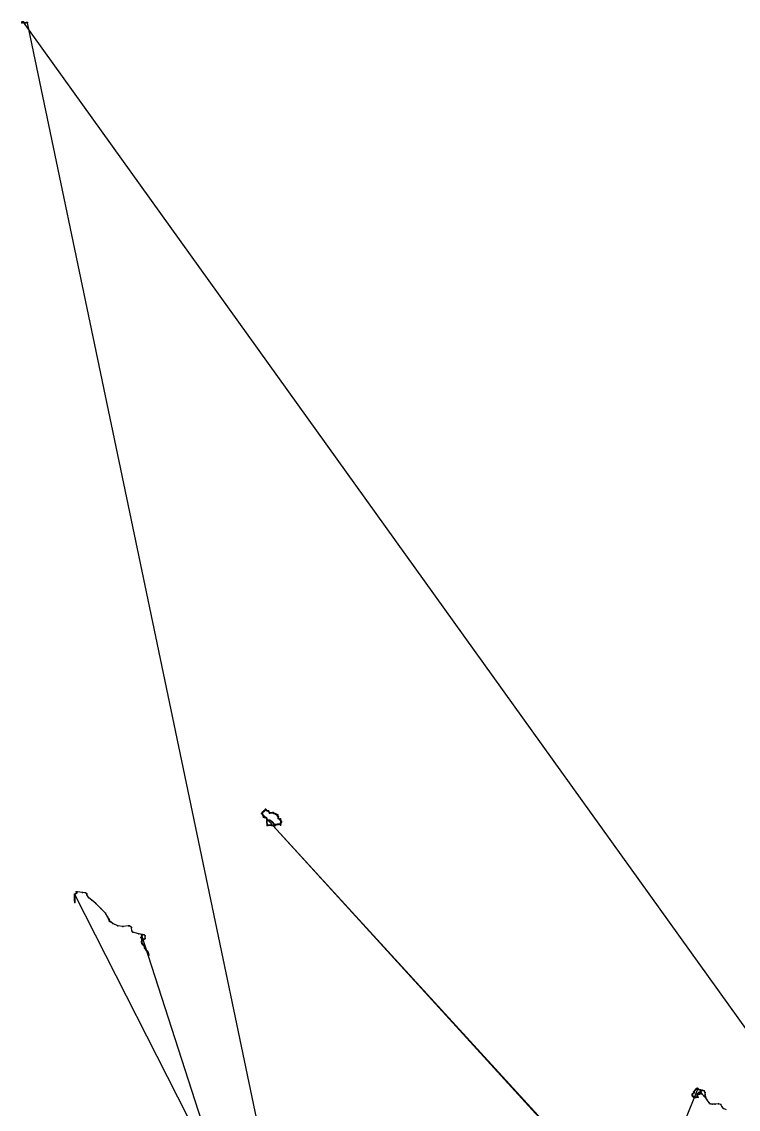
# Model space of a CAD drawing. Header units: metres. Extents: x 534009 to 558760, y 1823984 to 1869097.
# Drawn here: x 534009 to 548888, y 1846535 to 1869097 of the extents above; entities that cross this region are included whole.
import ezdxf

# ---------------------------------------------------------------- set-up
doc = ezdxf.new("R2010")
doc.units = ezdxf.units.M
doc.header["$MEASUREMENT"] = 0
doc.layers.add('Unknown_Line_Type', color=7, linetype='Continuous')
doc.layers.add('Unknown_Point_Feature', color=7, linetype='Continuous')

msp = doc.modelspace()

# ---------------------------------------------------------------- linework, layer by layer
at = {"layer": 'Unknown_Line_Type', "color": 4}
for points in [[(558443, 1835129, 299), (534042, 1869090, 423), (534045, 1869093, 416), (534019, 1869092, 380), (534020, 1869096, 379), (534015, 1869079, 370), (534015, 1869073, 368), (534012, 1869076, 366), (534009, 1869073, 367), (534009, 1869075, 365), (534010, 1869082, 367), (534013, 1869085, 368), (534015, 1869087, 366), (534019, 1869089, 365), (534024, 1869097, 367), (534026, 1869096, 368), (534027, 1869091, 367), (534029, 1869087, 367), (534026, 1869090, 364), (534034, 1869086, 364), (534045, 1869084, 363), (534064, 1869076, 348), (534077, 1869075, 344), (534078, 1869075, 344), (534085, 1869076, 344), (534088, 1869076, 344), (534097, 1869076, 344), (534108, 1869078, 343), (534116, 1869080, 340), (534123, 1869079, 337), (534127, 1869083, 337), (534129, 1869083, 338), (534128, 1869081, 339), (534124, 1869075, 339), (534123, 1869076, 341), (534123, 1869075, 344), (534123, 1869074, 345), (534121, 1869072, 343), (534121, 1869074, 342), (540851, 1836930, 271)], [(551358, 1839129, 400), (539008, 1852656, 605), (539017, 1852643, 599), (539018, 1852638, 595), (539019, 1852632, 592), (539021, 1852625, 592), (539023, 1852614, 593), (539033, 1852596, 594), (539032, 1852597, 593), (539040, 1852594, 592), (539049, 1852591, 592), (539056, 1852590, 592), (539058, 1852589, 593), (539073, 1852585, 594), (539075, 1852586, 593), (539088, 1852580, 594), (539086, 1852581, 594), (539096, 1852568, 591), (539101, 1852553, 585), (539105, 1852535, 580), (539107, 1852534, 575), (539113, 1852527, 573), (539118, 1852527, 575), (539113, 1852531, 579), (539110, 1852532, 582), (539114, 1852531, 582), (539117, 1852532, 584), (539129, 1852530, 584), (539135, 1852531, 583), (539145, 1852532, 584), (539164, 1852526, 582), (539166, 1852525, 582), (539176, 1852519, 581), (539194, 1852511, 579), (539197, 1852508, 576), (539204, 1852500, 575), (539210, 1852495, 572), (539215, 1852489, 571), (539229, 1852475, 569), (539233, 1852470, 567), (539238, 1852464, 565), (539252, 1852450, 566), (539253, 1852448, 564), (539254, 1852444, 561), (539256, 1852441, 559), (539256, 1852437, 559), (539262, 1852436, 560), (539266, 1852429, 563), (539271, 1852420, 563), (539270, 1852420, 563), (539270, 1852420, 560), (539272, 1852420, 560), (539276, 1852421, 560), (539274, 1852423, 561), (539273, 1852424, 562), (539275, 1852422, 562), (539279, 1852421, 562), (539276, 1852423, 563), (539275, 1852423, 562), (539268, 1852427, 562), (539264, 1852439, 563), (539265, 1852444, 563), (539265, 1852444, 563), (539271, 1852445, 563), (539282, 1852444, 562), (539285, 1852445, 562), (539291, 1852444, 559), (539301, 1852440, 555), (539309, 1852441, 552), (539314, 1852443, 552), (539319, 1852446, 550), (539321, 1852446, 548), (539324, 1852448, 548), (539327, 1852447, 547), (539330, 1852446, 547), (539332, 1852445, 544), (539334, 1852446, 544), (539341, 1852452, 540), (539347, 1852449, 538), (539352, 1852447, 538), (539358, 1852447, 539), (539363, 1852449, 540), (539370, 1852449, 540), (539370, 1852449, 540), (539371, 1852447, 539), (539372, 1852445, 539), (539381, 1852436, 536), (539380, 1852431, 533), (539381, 1852434, 533), (539384, 1852438, 533), (539385, 1852439, 533), (539387, 1852447, 534), (539389, 1852450, 534), (539389, 1852456, 534), (539389, 1852456, 534), (539389, 1852456, 536), (539389, 1852457, 538), (539388, 1852465, 538), (539389, 1852467, 537), (539390, 1852470, 537), (539390, 1852471, 537), (539385, 1852479, 538), (539385, 1852480, 539), (539387, 1852486, 541), (539390, 1852492, 541), (539391, 1852492, 541), (539397, 1852492, 541), (539400, 1852493, 542), (539401, 1852494, 541), (539402, 1852495, 542), (539401, 1852502, 541), (539405, 1852501, 543), (539405, 1852501, 543), (539405, 1852503, 543), (539403, 1852502, 541), (539399, 1852503, 541), (539392, 1852508, 541), (539391, 1852513, 540), (539392, 1852519, 539), (539388, 1852525, 537), (539386, 1852526, 537), (539379, 1852530, 536), (539377, 1852533, 536), (539377, 1852541, 534), (539378, 1852549, 533), (539378, 1852551, 532), (539382, 1852559, 533), (539380, 1852558, 533), (539381, 1852555, 535), (539381, 1852550, 535), (539375, 1852549, 536), (539371, 1852552, 535), (539367, 1852553, 535), (539364, 1852556, 536), (539358, 1852561, 537), (539354, 1852563, 537), (539345, 1852562, 538), (539340, 1852568, 539), (539336, 1852570, 539), (539332, 1852575, 539), (539333, 1852588, 538), (539334, 1852596, 538), (539337, 1852603, 537), (539338, 1852604, 537), (539334, 1852610, 538), (539329, 1852612, 539), (539324, 1852613, 539), (539320, 1852618, 540), (539320, 1852625, 540), (539324, 1852632, 539), (539328, 1852638, 539), (539327, 1852642, 538), (539326, 1852638, 539), (539324, 1852635, 542), (539325, 1852636, 543), (539326, 1852638, 543), (539326, 1852641, 542), (539324, 1852643, 541), (539316, 1852641, 541), (539316, 1852641, 539), (539310, 1852644, 538), (539302, 1852646, 538), (539297, 1852650, 538), (539298, 1852653, 538), (539296, 1852657, 538), (539295, 1852659, 538), (539292, 1852659, 540), (539287, 1852657, 541), (539281, 1852658, 540), (539277, 1852662, 541), (539272, 1852666, 539), (539263, 1852668, 540), (539253, 1852671, 538), (539244, 1852674, 540), (539234, 1852684, 544), (539233, 1852690, 545), (539226, 1852689, 544), (539214, 1852685, 547), (539209, 1852682, 543), (539189, 1852682, 542), (539172, 1852683, 542), (539162, 1852680, 542), (539155, 1852679, 542), (539151, 1852691, 544), (539150, 1852701, 542), (539140, 1852708, 539), (539134, 1852719, 539), (539130, 1852724, 542), (539128, 1852722, 542), (539128, 1852722, 544), (539120, 1852726, 544), (539108, 1852729, 542), (539094, 1852736, 540), (539089, 1852738, 544), (539082, 1852739, 542), (539076, 1852748, 544), (539072, 1852752, 547), (539067, 1852750, 548), (539079, 1852755, 552), (539075, 1852753, 552), (539073, 1852756, 554), (539076, 1852756, 552), (539076, 1852757, 562), (539071, 1852756, 562), (539068, 1852761, 558), (539077, 1852753, 552), (539071, 1852752, 550), (539083, 1852750, 556), (539080, 1852752, 559), (539078, 1852750, 564), (539068, 1852749, 564), (539068, 1852742, 570), (539056, 1852737, 569), (539056, 1852735, 569), (539048, 1852729, 570), (539044, 1852723, 573), (539035, 1852723, 574), (539033, 1852718, 570), (539031, 1852713, 568), (539030, 1852714, 571), (539032, 1852709, 578), (539030, 1852709, 578), (539034, 1852712, 579), (539030, 1852711, 581), (539028, 1852709, 579), (539022, 1852707, 579), (539021, 1852704, 581), (539013, 1852703, 581), (539011, 1852700, 585), (539012, 1852699, 591), (539013, 1852692, 591), (539011, 1852687, 593), (539008, 1852684, 598), (539007, 1852684, 597), (539009, 1852686, 599), (539004, 1852682, 600), (538998, 1852675, 601), (538992, 1852670, 603), (538992, 1852670, 603), (538990, 1852671, 602), (538990, 1852671, 605), (538991, 1852671, 608), (538991, 1852671, 609), (538991, 1852671, 608), (538991, 1852673, 606), (538990, 1852672, 605), (538990, 1852672, 604), (538989, 1852670, 602), (538989, 1852669, 603), (538995, 1852665, 603), (538998, 1852664, 603), (539008, 1852655, 605), (539016, 1852640, 605), (539021, 1852626, 605), (539029, 1852609, 607), (539045, 1852598, 602), (539069, 1852593, 597), (539092, 1852579, 594), (539100, 1852553, 590), (539106, 1852534, 589), (539100, 1852518, 583), (539099, 1852501, 575), (539100, 1852477, 568), (539102, 1852453, 565), (539103, 1852442, 563), (539105, 1852439, 563), (539105, 1852431, 562), (539107, 1852423, 561), (539109, 1852421, 559), (539118, 1852425, 560), (539119, 1852425, 560), (539123, 1852426, 559), (539136, 1852427, 559), (539145, 1852428, 557), (539162, 1852430, 556), (539177, 1852432, 561), (539185, 1852432, 562), (539195, 1852431, 563), (539205, 1852425, 561), (539212, 1852422, 558), (539218, 1852422, 556), (539224, 1852424, 554), (539230, 1852423, 552), (539234, 1852423, 553), (539242, 1852424, 553), (539253, 1852425, 554), (539268, 1852424, 556), (539268, 1852425, 556), (539261, 1852439, 558), (539245, 1852454, 562), (539241, 1852457, 563), (539233, 1852469, 564), (539227, 1852477, 566), (539220, 1852487, 572), (539212, 1852494, 577), (539202, 1852505, 581), (539193, 1852512, 583), (539190, 1852514, 584), (539176, 1852521, 588), (539158, 1852530, 591), (539136, 1852533, 592), (539114, 1852535, 594), (539103, 1852543, 598), (539098, 1852557, 601), (539093, 1852570, 603), (539091, 1852580, 604), (539073, 1852590, 605), (539050, 1852594, 607), (539040, 1852597, 609), (539030, 1852602, 610), (539023, 1852613, 611), (539019, 1852628, 612), (539015, 1852645, 612), (539006, 1852659, 613), (539006, 1852659, 613), (551572, 1838939, 401)], [(540728, 1837063, 280), (536500, 1850142, 696), (536498, 1850151, 692), (536507, 1850152, 690), (536516, 1850156, 688), (536513, 1850158, 686), (536494, 1850115, 640), (536481, 1850100, 637), (536486, 1850089, 625), (536511, 1850081, 607), (536513, 1850072, 604), (536513, 1850070, 602), (536513, 1850070, 600), (536514, 1850070, 599), (536513, 1850070, 598), (536513, 1850070, 599), (536512, 1850069, 600), (536512, 1850071, 599), (536514, 1850070, 598), (536511, 1850071, 600), (536511, 1850070, 600), (536510, 1850070, 598), (536503, 1850061, 598), (536502, 1850045, 601), (536503, 1850029, 602), (536502, 1850013, 605), (536503, 1850005, 600), (536502, 1849991, 597), (536504, 1849986, 595), (536508, 1849973, 593), (536525, 1849952, 593), (536527, 1849950, 592), (536525, 1849949, 593), (536537, 1849942, 595), (536565, 1849920, 604), (536562, 1849912, 607), (536561, 1849898, 600), (536566, 1849880, 597), (536567, 1849874, 595), (536569, 1849868, 594), (536577, 1849854, 593), (536584, 1849842, 592), (536584, 1849842, 590), (536583, 1849843, 590), (536587, 1849839, 588), (536607, 1849823, 588), (536613, 1849815, 589), (536616, 1849813, 588), (536617, 1849813, 587), (536626, 1849798, 588), (536627, 1849795, 587), (536626, 1849795, 586), (536628, 1849793, 586), (536634, 1849785, 587), (536637, 1849773, 586), (536642, 1849757, 585), (536642, 1849750, 585), (536647, 1849737, 585), (536648, 1849734, 585), (536647, 1849733, 585), (536647, 1849733, 584), (536649, 1849735, 585), (536646, 1849733, 587), (536646, 1849734, 587), (536642, 1849749, 588), (536638, 1849765, 588), (536637, 1849772, 588), (536634, 1849783, 588), (536628, 1849793, 587), (536624, 1849801, 586), (536623, 1849803, 587), (536620, 1849809, 588), (536615, 1849813, 589), (536607, 1849818, 591), (536601, 1849823, 592), (536590, 1849836, 589), (536584, 1849844, 589), (536573, 1849867, 591), (536562, 1849872, 594), (536562, 1849884, 591), (536561, 1849885, 590), (536559, 1849888, 591), (536557, 1849903, 591), (536554, 1849919, 588), (536542, 1849936, 588), (536530, 1849946, 591), (536522, 1849953, 591), (536520, 1849955, 591), (536511, 1849967, 590), (536506, 1849977, 593), (536499, 1850002, 596), (536499, 1850004, 596), (536500, 1850011, 594), (536499, 1850016, 592), (536503, 1850044, 596), (536503, 1850052, 594), (536502, 1850058, 593), (536505, 1850065, 592), (536505, 1850068, 593), (536505, 1850069, 596), (536507, 1850069, 596), (536508, 1850070, 596), (536513, 1850071, 597), (536514, 1850070, 596), (536514, 1850072, 598), (536516, 1850071, 600), (536543, 1850061, 600), (536546, 1850056, 602), (536569, 1850076, 600), (536570, 1850081, 600), (536575, 1850130, 602), (536550, 1850155, 606), (536440, 1850176, 609), (536316, 1850206, 611), (536295, 1850237, 612), (536288, 1850304, 612), (536250, 1850342, 611), (536229, 1850341, 611), (536105, 1850323, 612), (536007, 1850340, 618), (535898, 1850389, 625), (535841, 1850434, 631), (535827, 1850452, 632), (535813, 1850486, 637), (535816, 1850479, 637), (535814, 1850477, 637), (535816, 1850477, 634), (535820, 1850473, 633), (535824, 1850458, 635), (535825, 1850456, 635), (535823, 1850456, 634), (535824, 1850454, 636), (535827, 1850449, 636), (535827, 1850449, 635), (535837, 1850438, 635), (535847, 1850429, 635), (535855, 1850421, 634), (535855, 1850420, 633), (535845, 1850428, 634), (535839, 1850432, 633), (535834, 1850439, 633), (535832, 1850444, 633), (535829, 1850445, 634), (535827, 1850444, 634), (535828, 1850447, 634), (535829, 1850447, 634), (535827, 1850457, 632), (535822, 1850473, 633), (535819, 1850481, 632), (535819, 1850482, 632), (535800, 1850522, 633), (535746, 1850601, 634), (535652, 1850701, 638), (535549, 1850806, 646), (535466, 1850871, 648), (535404, 1850922, 647), (535364, 1850982, 644), (535358, 1851002, 644), (535333, 1851027, 644), (535271, 1851031, 646), (535158, 1851045, 646), (535150, 1851046, 647), (535137, 1851044, 649), (535141, 1851042, 644), (535137, 1851041, 643), (535145, 1851037, 639), (535150, 1851025, 640), (535146, 1851020, 641), (535140, 1851014, 642), (535123, 1851001, 640), (535116, 1850995, 639), (535107, 1850990, 638), (535106, 1850990, 638), (535108, 1850986, 638), (535106, 1850972, 637), (535107, 1850970, 636), (535105, 1850960, 637), (535104, 1850958, 638), (535104, 1850955, 637), (535101, 1850949, 639), (535101, 1850948, 638), (535104, 1850940, 637), (535111, 1850907, 642), (535111, 1850893, 647), (535111, 1850892, 643), (535110, 1850890, 640), (535108, 1850876, 637), (535109, 1850871, 636), (535109, 1850862, 635), (535107, 1850857, 633), (535111, 1850845, 632), (535114, 1850836, 631), (535114, 1850828, 631), (535114, 1850823, 631), (535111, 1850821, 630), (535112, 1850826, 632), (535111, 1850832, 634), (535110, 1850839, 631), (535108, 1850848, 631), (535106, 1850857, 632), (535106, 1850860, 632), (535105, 1850866, 633), (535104, 1850870, 633), (535105, 1850882, 635), (535106, 1850900, 638), (535104, 1850924, 641), (535101, 1850936, 645), (535102, 1850960, 646), (535102, 1850968, 647), (535101, 1850980, 649), (535104, 1850994, 650), (535104, 1850997, 650), (542807, 1835852, 242)], [(548644, 1846523, 525), (548584, 1846547, 523), (548550, 1846595, 522), (548523, 1846633, 523), (548481, 1846649, 525), (548406, 1846640, 527), (548343, 1846638, 527), (548303, 1846644, 527), (548281, 1846666, 525), (548236, 1846737, 512), (548199, 1846789, 501), (548172, 1846816, 496), (548138, 1846847, 493), (548101, 1846887, 491), (548102, 1846886, 493), (548100, 1846887, 497), (548100, 1846888, 497), (548097, 1846891, 500), (548101, 1846895, 501), (548102, 1846896, 501), (548112, 1846903, 501), (548117, 1846907, 500), (548117, 1846909, 499), (548116, 1846909, 496), (548113, 1846912, 495), (548115, 1846909, 495), (548113, 1846906, 497), (548110, 1846904, 499), (548107, 1846900, 500), (548106, 1846898, 500), (548098, 1846896, 501), (548098, 1846896, 501), (548091, 1846888, 502), (548089, 1846885, 503), (548088, 1846883, 503), (548088, 1846882, 503), (548085, 1846881, 502), (548084, 1846873, 502), (548083, 1846872, 502), (548079, 1846870, 503), (548079, 1846871, 501), (548079, 1846870, 498), (548084, 1846856, 498), (548085, 1846854, 498), (548086, 1846850, 500), (548085, 1846851, 497), (548087, 1846849, 496), (548088, 1846852, 498), (548085, 1846857, 500), (548085, 1846857, 502), (548084, 1846859, 502), (548087, 1846865, 505), (548099, 1846874, 507), (548100, 1846875, 508), (548102, 1846875, 509), (548105, 1846887, 510), (548106, 1846885, 509), (548106, 1846886, 507), (548106, 1846885, 506), (548094, 1846878, 505), (548091, 1846869, 504), (548086, 1846868, 507), (548084, 1846870, 507), (548082, 1846866, 507), (548086, 1846853, 505), (548086, 1846854, 504), (548086, 1846855, 503), (548085, 1846854, 500), (548086, 1846858, 501), (548086, 1846857, 503), (548086, 1846853, 503), (548088, 1846855, 503), (548087, 1846858, 503), (548087, 1846859, 502), (548084, 1846868, 501), (548081, 1846870, 502), (548078, 1846866, 501), (548078, 1846863, 501), (548073, 1846861, 500), (548073, 1846855, 499), (548072, 1846850, 497), (548069, 1846849, 497), (548065, 1846846, 496), (548063, 1846846, 497), (548059, 1846844, 498), (548056, 1846841, 497), (548056, 1846841, 497), (548057, 1846840, 494), (548047, 1846834, 493), (548042, 1846833, 494), (548041, 1846831, 494), (548035, 1846827, 492), (548033, 1846815, 488), (548036, 1846806, 485), (548037, 1846799, 483), (548036, 1846796, 482), (548037, 1846787, 481), (548041, 1846786, 480), (548054, 1846787, 480), (548053, 1846788, 482), (548047, 1846785, 482), (548042, 1846786, 484), (548029, 1846785, 486), (548019, 1846786, 489), (548011, 1846784, 489), (548002, 1846784, 487), (547991, 1846787, 483), (547978, 1846790, 486), (547971, 1846792, 488), (547966, 1846795, 488), (547954, 1846795, 489), (547953, 1846796, 489), (547944, 1846804, 490), (547943, 1846807, 491), (547943, 1846810, 491), (547941, 1846811, 491), (547937, 1846819, 492), (547933, 1846826, 491), (547932, 1846834, 491), (547932, 1846841, 490), (547934, 1846846, 488), (547937, 1846848, 486), (547938, 1846851, 486), (547939, 1846852, 484), (547938, 1846856, 482), (547936, 1846856, 482), (547936, 1846856, 481), (547936, 1846856, 482), (547940, 1846855, 483), (547941, 1846855, 485), (547943, 1846855, 487), (547947, 1846854, 487), (547941, 1846856, 489), (547941, 1846857, 491), (547940, 1846856, 489), (547937, 1846855, 488), (547936, 1846854, 488), (547936, 1846854, 488), (547935, 1846850, 488), (547935, 1846850, 484), (547933, 1846846, 482), (547932, 1846845, 482), (547933, 1846837, 482), (547934, 1846827, 480), (547934, 1846823, 480), (547937, 1846810, 482), (547940, 1846806, 482), (547946, 1846797, 481), (547951, 1846791, 481), (547959, 1846787, 480), (547968, 1846784, 478), (547978, 1846780, 478), (547991, 1846780, 480), (547991, 1846781, 480), (547995, 1846784, 480), (548005, 1846780, 481), (548011, 1846783, 482), (548018, 1846784, 483), (548024, 1846783, 482), (548029, 1846785, 482), (548035, 1846789, 482), (548037, 1846798, 485), (548037, 1846806, 487), (548035, 1846814, 489), (548037, 1846824, 491), (548036, 1846823, 491), (548036, 1846824, 492), (548037, 1846828, 494), (548036, 1846831, 495), (548035, 1846832, 496), (548035, 1846837, 497), (548035, 1846846, 498), (548045, 1846856, 498), (548053, 1846863, 497), (548056, 1846867, 498), (548065, 1846873, 498), (548066, 1846876, 499), (548072, 1846881, 500), (548076, 1846882, 500), (548083, 1846879, 500), (548087, 1846880, 501), (548091, 1846885, 502), (548101, 1846883, 501), (548104, 1846880, 503), (548103, 1846881, 504), (548107, 1846885, 505), (548109, 1846886, 509), (548103, 1846885, 507), (548103, 1846883, 505), (548103, 1846887, 507), (548106, 1846883, 509), (548112, 1846883, 507), (548123, 1846862, 505), (548186, 1846802, 503), (548208, 1846777, 503), (548214, 1846788, 503), (548201, 1846838, 498), (548199, 1846880, 495), (548178, 1846914, 491), (548136, 1846930, 488), (548137, 1846926, 485), (548128, 1846922, 488), (548128, 1846923, 489), (548111, 1846932, 489), (548102, 1846935, 488), (548082, 1846935, 489), (548063, 1846943, 489), (548063, 1846945, 488), (548062, 1846950, 487), (548048, 1846961, 488), (548041, 1846961, 485), (548035, 1846962, 484), (548035, 1846963, 482), (548016, 1846959, 482), (548012, 1846953, 480), (548001, 1846947, 482), (547998, 1846943, 483), (547992, 1846932, 484), (547987, 1846925, 482), (547987, 1846921, 480), (547976, 1846913, 479), (547972, 1846905, 480), (547966, 1846896, 481), (547966, 1846897, 481), (547962, 1846892, 476), (547961, 1846888, 475), (547961, 1846889, 475), (547963, 1846894, 474), (547970, 1846889, 474), (547971, 1846878, 473), (547969, 1846879, 474), (547966, 1846888, 476), (547982, 1846917, 473), (547991, 1846934, 474), (548036, 1846970, 476), (548033, 1846964, 477), (548030, 1846966, 477), (548031, 1846965, 480), (548033, 1846966, 482), (548033, 1846966, 487), (548034, 1846966, 491), (548033, 1846967, 493), (548033, 1846966, 495), (548032, 1846969, 484), (548034, 1846969, 483), (548036, 1846967, 479), (548037, 1846967, 481), (548046, 1846963, 480), (543126, 1834730, 210)]]:
    msp.add_polyline3d(points, dxfattribs=at)
at = {"layer": 'Unknown_Point_Feature'}
for p in [(534009, 1869075, 365), (534009, 1869073, 367), (534010, 1869082, 367), (534012, 1869076, 366), (534013, 1869085, 368), (534015, 1869087, 366), (534015, 1869079, 370), (534015, 1869073, 368), (534019, 1869092, 380), (534019, 1869089, 365), (534020, 1869096, 379), (534024, 1869097, 367), (534026, 1869096, 368), (534026, 1869090, 364), (534027, 1869091, 367), (534029, 1869087, 367), (534034, 1869086, 364), (534042, 1869090, 423), (534045, 1869093, 416), (534045, 1869084, 363), (534064, 1869076, 348), (534077, 1869075, 344), (534078, 1869075, 344), (534085, 1869076, 344), (534088, 1869076, 344), (534097, 1869076, 344), (534108, 1869078, 343), (534116, 1869080, 340), (534121, 1869074, 342), (534121, 1869072, 343), (534123, 1869079, 337), (534123, 1869076, 341), (534123, 1869075, 344), (534123, 1869074, 345), (534124, 1869075, 339), (534127, 1869083, 337), (534128, 1869081, 339), (534129, 1869083, 338), (538989, 1852670, 602), (538989, 1852669, 603), (538990, 1852672, 605), (538990, 1852672, 604), (538990, 1852671, 602), (538990, 1852671, 605), (538991, 1852673, 606), (538991, 1852671, 608), (538991, 1852671, 609), (538991, 1852671, 608), (538992, 1852670, 603), (538992, 1852670, 603), (538995, 1852665, 603), (538998, 1852675, 601), (538998, 1852664, 603), (539004, 1852682, 600), (539006, 1852659, 613), (539006, 1852659, 613), (539007, 1852684, 597), (539008, 1852684, 598), (539008, 1852656, 605), (539008, 1852655, 605), (539009, 1852686, 599), (539011, 1852700, 585), (539011, 1852687, 593), (539012, 1852699, 591), (539013, 1852703, 581), (539013, 1852692, 591), (539015, 1852645, 612), (539016, 1852640, 605), (539017, 1852643, 599), (539018, 1852638, 595), (539019, 1852632, 592), (539019, 1852628, 612), (539021, 1852704, 581), (539021, 1852626, 605), (539021, 1852625, 592), (539022, 1852707, 579), (539023, 1852614, 593), (539023, 1852613, 611), (539028, 1852709, 579), (539029, 1852609, 607), (539030, 1852714, 571), (539030, 1852711, 581), (539030, 1852709, 578), (539030, 1852602, 610), (539031, 1852713, 568), (539032, 1852709, 578), (539032, 1852597, 593), (539033, 1852718, 570), (539033, 1852596, 594), (539034, 1852712, 579), (539035, 1852723, 574), (539040, 1852597, 609), (539040, 1852594, 592), (539044, 1852723, 573), (539045, 1852598, 602), (539048, 1852729, 570), (539049, 1852591, 592), (539050, 1852594, 607), (539056, 1852737, 569), (539056, 1852735, 569), (539056, 1852590, 592), (539058, 1852589, 593), (539067, 1852750, 548), (539068, 1852761, 558), (539068, 1852749, 564), (539068, 1852742, 570), (539069, 1852593, 597), (539071, 1852756, 562), (539071, 1852752, 550), (539072, 1852752, 547), (539073, 1852756, 554), (539073, 1852590, 605), (539073, 1852585, 594), (539075, 1852753, 552), (539075, 1852586, 593), (539076, 1852757, 562), (539076, 1852756, 552), (539076, 1852748, 544), (539077, 1852753, 552), (539078, 1852750, 564), (539079, 1852755, 552), (539080, 1852752, 559), (539082, 1852739, 542), (539083, 1852750, 556), (539086, 1852581, 594), (539088, 1852580, 594), (539089, 1852738, 544), (539091, 1852580, 604), (539092, 1852579, 594), (539093, 1852570, 603), (539094, 1852736, 540), (539096, 1852568, 591), (539108, 1852729, 542), (539120, 1852726, 544), (539128, 1852722, 542), (539128, 1852722, 544), (539130, 1852724, 542), (539134, 1852719, 539), (539140, 1852708, 539), (539150, 1852701, 542), (539151, 1852691, 544), (539155, 1852679, 542), (539162, 1852680, 542), (539172, 1852683, 542), (539189, 1852682, 542), (539209, 1852682, 543), (539214, 1852685, 547), (539226, 1852689, 544), (539233, 1852690, 545), (539234, 1852684, 544), (539244, 1852674, 540), (539253, 1852671, 538), (539263, 1852668, 540), (539272, 1852666, 539), (539277, 1852662, 541), (539281, 1852658, 540), (539287, 1852657, 541), (539292, 1852659, 540), (539295, 1852659, 538), (539296, 1852657, 538), (539297, 1852650, 538), (539298, 1852653, 538), (539302, 1852646, 538), (539310, 1852644, 538), (539316, 1852641, 541), (539316, 1852641, 539), (539320, 1852625, 540), (539320, 1852618, 540), (539324, 1852643, 541), (539324, 1852635, 542), (539324, 1852632, 539), (539324, 1852613, 539), (539325, 1852636, 543), (539326, 1852641, 542), (539326, 1852638, 539), (539326, 1852638, 543), (539327, 1852642, 538), (539328, 1852638, 539), (539329, 1852612, 539), (539332, 1852575, 539), (539333, 1852588, 538), (539334, 1852610, 538), (539334, 1852596, 538), (539336, 1852570, 539), (539337, 1852603, 537), (539338, 1852604, 537), (539340, 1852568, 539), (539345, 1852562, 538), (539354, 1852563, 537), (539358, 1852561, 537), (539098, 1852557, 601), (539099, 1852501, 575), (539100, 1852553, 590), (539100, 1852518, 583), (539100, 1852477, 568), (539101, 1852553, 585), (539102, 1852453, 565), (539103, 1852543, 598), (539103, 1852442, 563), (539105, 1852535, 580), (539105, 1852439, 563), (539105, 1852431, 562), (539106, 1852534, 589), (539107, 1852534, 575), (539107, 1852423, 561), (539109, 1852421, 559), (539110, 1852532, 582), (539113, 1852531, 579), (539113, 1852527, 573), (539114, 1852535, 594), (539114, 1852531, 582), (539117, 1852532, 584), (539118, 1852527, 575), (539118, 1852425, 560), (539119, 1852425, 560), (539123, 1852426, 559), (539129, 1852530, 584), (539135, 1852531, 583), (539136, 1852533, 592), (539136, 1852427, 559), (539145, 1852532, 584), (539145, 1852428, 557), (539158, 1852530, 591), (539162, 1852430, 556), (539164, 1852526, 582), (539166, 1852525, 582), (539176, 1852521, 588), (539176, 1852519, 581), (539177, 1852432, 561), (539185, 1852432, 562), (539190, 1852514, 584), (539193, 1852512, 583), (539194, 1852511, 579), (539195, 1852431, 563), (539197, 1852508, 576), (539202, 1852505, 581), (539204, 1852500, 575), (539205, 1852425, 561), (539210, 1852495, 572), (539212, 1852494, 577), (539212, 1852422, 558), (539215, 1852489, 571), (539218, 1852422, 556), (539220, 1852487, 572), (539224, 1852424, 554), (539227, 1852477, 566), (539229, 1852475, 569), (539230, 1852423, 552), (539233, 1852470, 567), (539233, 1852469, 564), (539234, 1852423, 553), (539238, 1852464, 565), (539241, 1852457, 563), (539242, 1852424, 553), (539245, 1852454, 562), (539252, 1852450, 566), (539253, 1852448, 564), (539253, 1852425, 554), (539254, 1852444, 561), (539256, 1852441, 559), (539256, 1852437, 559), (539261, 1852439, 558), (539262, 1852436, 560), (539264, 1852439, 563), (539265, 1852444, 563), (539265, 1852444, 563), (539266, 1852429, 563), (539268, 1852427, 562), (539268, 1852425, 556), (539268, 1852424, 556), (539270, 1852420, 563), (539270, 1852420, 560), (539271, 1852445, 563), (539271, 1852420, 563), (539272, 1852420, 560), (539273, 1852424, 562), (539274, 1852423, 561), (539275, 1852423, 562), (539275, 1852422, 562), (539276, 1852423, 563), (539276, 1852421, 560), (539279, 1852421, 562), (539282, 1852444, 562), (539285, 1852445, 562), (539291, 1852444, 559), (539301, 1852440, 555), (539309, 1852441, 552), (539314, 1852443, 552), (539319, 1852446, 550), (539321, 1852446, 548), (539324, 1852448, 548), (539327, 1852447, 547), (539330, 1852446, 547), (539332, 1852445, 544), (539334, 1852446, 544), (539341, 1852452, 540), (539347, 1852449, 538), (539352, 1852447, 538), (539358, 1852447, 539), (539363, 1852449, 540), (539364, 1852556, 536), (539367, 1852553, 535), (539370, 1852449, 540), (539370, 1852449, 540), (539371, 1852552, 535), (539371, 1852447, 539), (539372, 1852445, 539), (539375, 1852549, 536), (539377, 1852541, 534), (539377, 1852533, 536), (539378, 1852551, 532), (539378, 1852549, 533), (539379, 1852530, 536), (539380, 1852558, 533), (539380, 1852431, 533), (539381, 1852555, 535), (539381, 1852550, 535), (539381, 1852436, 536), (539381, 1852434, 533), (539382, 1852559, 533), (539384, 1852438, 533), (539385, 1852480, 539), (539385, 1852479, 538), (539385, 1852439, 533), (539386, 1852526, 537), (539387, 1852486, 541), (539387, 1852447, 534), (539388, 1852525, 537), (539388, 1852465, 538), (539389, 1852467, 537), (539389, 1852457, 538), (539389, 1852456, 534), (539389, 1852456, 534), (539389, 1852456, 536), (539389, 1852450, 534), (539390, 1852492, 541), (539390, 1852471, 537), (539390, 1852470, 537), (539391, 1852513, 540), (539391, 1852492, 541), (539392, 1852519, 539), (539392, 1852508, 541), (539397, 1852492, 541), (539399, 1852503, 541), (539400, 1852493, 542), (539401, 1852502, 541), (539401, 1852494, 541), (539402, 1852495, 542), (539403, 1852502, 541), (539405, 1852503, 543), (539405, 1852501, 543), (539405, 1852501, 543), (535101, 1850980, 649), (535104, 1850997, 650), (535104, 1850994, 650), (535106, 1850990, 638), (535107, 1850990, 638), (535108, 1850986, 638), (535116, 1850995, 639), (535123, 1851001, 640), (535137, 1851044, 649), (535137, 1851041, 643), (535140, 1851014, 642), (535141, 1851042, 644), (535145, 1851037, 639), (535146, 1851020, 641), (535150, 1851046, 647), (535150, 1851025, 640), (535158, 1851045, 646), (535271, 1851031, 646), (535333, 1851027, 644), (535358, 1851002, 644), (535364, 1850982, 644), (535101, 1850949, 639), (535101, 1850948, 638), (535101, 1850936, 645), (535102, 1850968, 647), (535102, 1850960, 646), (535104, 1850958, 638), (535104, 1850955, 637), (535104, 1850940, 637), (535104, 1850924, 641), (535104, 1850870, 633), (535105, 1850960, 637), (535105, 1850882, 635), (535105, 1850866, 633), (535106, 1850972, 637), (535106, 1850900, 638), (535106, 1850860, 632), (535106, 1850857, 632), (535107, 1850970, 636), (535107, 1850857, 633), (535108, 1850876, 637), (535108, 1850848, 631), (535109, 1850871, 636), (535109, 1850862, 635), (535110, 1850890, 640), (535110, 1850839, 631), (535111, 1850907, 642), (535111, 1850893, 647), (535111, 1850892, 643), (535111, 1850845, 632), (535111, 1850832, 634), (535111, 1850821, 630), (535112, 1850826, 632), (535114, 1850836, 631), (535114, 1850828, 631), (535114, 1850823, 631), (535404, 1850922, 647), (535466, 1850871, 648), (535549, 1850806, 646), (535652, 1850701, 638), (535746, 1850601, 634), (535800, 1850522, 633), (535813, 1850486, 637), (535814, 1850477, 637), (535816, 1850479, 637), (535816, 1850477, 634), (535819, 1850482, 632), (535819, 1850481, 632), (535820, 1850473, 633), (535822, 1850473, 633), (535823, 1850456, 634), (535824, 1850458, 635), (535824, 1850454, 636), (535825, 1850456, 635), (535827, 1850457, 632), (535827, 1850452, 632), (535827, 1850449, 636), (535827, 1850449, 635), (535827, 1850444, 634), (535828, 1850447, 634), (535829, 1850447, 634), (535829, 1850445, 634), (535832, 1850444, 633), (535834, 1850439, 633), (535837, 1850438, 635), (535839, 1850432, 633), (535841, 1850434, 631), (535845, 1850428, 634), (535847, 1850429, 635), (535855, 1850421, 634), (535855, 1850420, 633), (535898, 1850389, 625), (536007, 1850340, 618), (536105, 1850323, 612), (536229, 1850341, 611), (536250, 1850342, 611), (536288, 1850304, 612), (536295, 1850237, 612), (536316, 1850206, 611), (536440, 1850176, 609), (536481, 1850100, 637), (536486, 1850089, 625), (536494, 1850115, 640), (536498, 1850151, 692), (536500, 1850142, 696), (536507, 1850152, 690), (536511, 1850081, 607), (536513, 1850158, 686), (536516, 1850156, 688), (536550, 1850155, 606), (536570, 1850081, 600), (536575, 1850130, 602), (536499, 1850016, 592), (536499, 1850004, 596), (536499, 1850002, 596), (536500, 1850011, 594), (536502, 1850058, 593), (536502, 1850045, 601), (536502, 1850013, 605), (536502, 1849991, 597), (536503, 1850061, 598), (536503, 1850052, 594), (536503, 1850044, 596), (536503, 1850029, 602), (536503, 1850005, 600), (536504, 1849986, 595), (536505, 1850069, 596), (536505, 1850068, 593), (536505, 1850065, 592), (536506, 1849977, 593), (536507, 1850069, 596), (536508, 1850070, 596), (536508, 1849973, 593), (536510, 1850070, 598), (536511, 1850071, 600), (536511, 1850070, 600), (536511, 1849967, 590), (536512, 1850071, 599), (536512, 1850069, 600), (536513, 1850072, 604), (536513, 1850071, 597), (536513, 1850070, 602), (536513, 1850070, 600), (536513, 1850070, 598), (536513, 1850070, 599), (536514, 1850072, 598), (536514, 1850070, 599), (536514, 1850070, 598), (536514, 1850070, 596), (536516, 1850071, 600), (536520, 1849955, 591), (536522, 1849953, 591), (536525, 1849952, 593), (536525, 1849949, 593), (536527, 1849950, 592), (536530, 1849946, 591), (536537, 1849942, 595), (536542, 1849936, 588), (536543, 1850061, 600), (536546, 1850056, 602), (536554, 1849919, 588), (536557, 1849903, 591), (536559, 1849888, 591), (536561, 1849898, 600), (536561, 1849885, 590), (536562, 1849912, 607), (536562, 1849884, 591), (536562, 1849872, 594), (536565, 1849920, 604), (536566, 1849880, 597), (536567, 1849874, 595), (536569, 1850076, 600), (536569, 1849868, 594), (536573, 1849867, 591), (536577, 1849854, 593), (536583, 1849843, 590), (536584, 1849844, 589), (536584, 1849842, 592), (536584, 1849842, 590), (536587, 1849839, 588), (536590, 1849836, 589), (536601, 1849823, 592), (536607, 1849823, 588), (536607, 1849818, 591), (536613, 1849815, 589), (536615, 1849813, 589), (536616, 1849813, 588), (536617, 1849813, 587), (536620, 1849809, 588), (536623, 1849803, 587), (536624, 1849801, 586), (536626, 1849798, 588), (536626, 1849795, 586), (536627, 1849795, 587), (536628, 1849793, 586), (536628, 1849793, 587), (536634, 1849785, 587), (536634, 1849783, 588), (536637, 1849773, 586), (536637, 1849772, 588), (536638, 1849765, 588), (536642, 1849757, 585), (536642, 1849750, 585), (536642, 1849749, 588), (536646, 1849734, 587), (536646, 1849733, 587), (536647, 1849737, 585), (536647, 1849733, 585), (536647, 1849733, 584), (536648, 1849734, 585), (536649, 1849735, 585), (547987, 1846925, 482), (547987, 1846921, 480), (547991, 1846934, 474), (547992, 1846932, 484), (547998, 1846943, 483), (548001, 1846947, 482), (548012, 1846953, 480), (548016, 1846959, 482), (548030, 1846966, 477), (548031, 1846965, 480), (548032, 1846969, 484), (548033, 1846967, 493), (548033, 1846966, 482), (548033, 1846966, 487), (548033, 1846966, 495), (548033, 1846964, 477), (548034, 1846969, 483), (548034, 1846966, 491), (548035, 1846963, 482), (548035, 1846962, 484), (548036, 1846970, 476), (548036, 1846967, 479), (548037, 1846967, 481), (548041, 1846961, 485), (548046, 1846963, 480), (548048, 1846961, 488), (548062, 1846950, 487), (548063, 1846945, 488), (548063, 1846943, 489), (548082, 1846935, 489), (548102, 1846935, 488), (548111, 1846932, 489), (548128, 1846923, 489), (548128, 1846922, 488), (548136, 1846930, 488), (548137, 1846926, 485), (547932, 1846845, 482), (547932, 1846841, 490), (547932, 1846834, 491), (547933, 1846846, 482), (547933, 1846837, 482), (547933, 1846826, 491), (547934, 1846846, 488), (547934, 1846827, 480), (547934, 1846823, 480), (547935, 1846850, 488), (547935, 1846850, 484), (547936, 1846856, 482), (547936, 1846856, 481), (547936, 1846856, 482), (547936, 1846854, 488), (547936, 1846854, 488), (547937, 1846855, 488), (547937, 1846848, 486), (547937, 1846819, 492), (547937, 1846810, 482), (547938, 1846856, 482), (547938, 1846851, 486), (547939, 1846852, 484), (547940, 1846856, 489), (547940, 1846855, 483), (547940, 1846806, 482), (547941, 1846857, 491), (547941, 1846856, 489), (547941, 1846855, 485), (547941, 1846811, 491), (547943, 1846855, 487), (547943, 1846810, 491), (547943, 1846807, 491), (547944, 1846804, 490), (547946, 1846797, 481), (547947, 1846854, 487), (547951, 1846791, 481), (547953, 1846796, 489), (547954, 1846795, 489), (547959, 1846787, 480), (547961, 1846889, 475), (547961, 1846888, 475), (547962, 1846892, 476), (547963, 1846894, 474), (547966, 1846897, 481), (547966, 1846896, 481), (547966, 1846888, 476), (547966, 1846795, 488), (547968, 1846784, 478), (547969, 1846879, 474), (547970, 1846889, 474), (547971, 1846878, 473), (547971, 1846792, 488), (547972, 1846905, 480), (547976, 1846913, 479), (547978, 1846790, 486), (547978, 1846780, 478), (547982, 1846917, 473), (547991, 1846787, 483), (547991, 1846781, 480), (547991, 1846780, 480), (547995, 1846784, 480), (548002, 1846784, 487), (548005, 1846780, 481), (548011, 1846784, 489), (548011, 1846783, 482), (548018, 1846784, 483), (548019, 1846786, 489), (548024, 1846783, 482), (548029, 1846785, 486), (548029, 1846785, 482), (548033, 1846815, 488), (548035, 1846846, 498), (548035, 1846837, 497), (548035, 1846832, 496), (548035, 1846827, 492), (548035, 1846814, 489), (548035, 1846789, 482), (548036, 1846831, 495), (548036, 1846824, 492), (548036, 1846823, 491), (548036, 1846806, 485), (548036, 1846796, 482), (548037, 1846828, 494), (548037, 1846824, 491), (548037, 1846806, 487), (548037, 1846799, 483), (548037, 1846798, 485), (548037, 1846787, 481), (548041, 1846831, 494), (548041, 1846786, 480), (548042, 1846833, 494), (548042, 1846786, 484), (548045, 1846856, 498), (548047, 1846834, 493), (548047, 1846785, 482), (548053, 1846863, 497), (548053, 1846788, 482), (548054, 1846787, 480), (548056, 1846867, 498), (548056, 1846841, 497), (548056, 1846841, 497), (548057, 1846840, 494), (548059, 1846844, 498), (548063, 1846846, 497), (548065, 1846873, 498), (548065, 1846846, 496), (548066, 1846876, 499), (548069, 1846849, 497), (548072, 1846881, 500), (548072, 1846850, 497), (548073, 1846861, 500), (548073, 1846855, 499), (548076, 1846882, 500), (548078, 1846866, 501), (548078, 1846863, 501), (548079, 1846871, 501), (548079, 1846870, 503), (548079, 1846870, 498), (548081, 1846870, 502), (548082, 1846866, 507), (548083, 1846879, 500), (548083, 1846872, 502), (548084, 1846873, 502), (548084, 1846870, 507), (548084, 1846868, 501), (548084, 1846859, 502), (548084, 1846856, 498), (548085, 1846881, 502), (548085, 1846857, 500), (548085, 1846857, 502), (548085, 1846854, 498), (548085, 1846854, 500), (548085, 1846851, 497), (548086, 1846868, 507), (548086, 1846858, 501), (548086, 1846857, 503), (548086, 1846855, 503), (548086, 1846854, 504), (548086, 1846853, 505), (548086, 1846853, 503), (548086, 1846850, 500), (548087, 1846880, 501), (548087, 1846865, 505), (548087, 1846859, 502), (548087, 1846858, 503), (548087, 1846849, 496), (548088, 1846883, 503), (548088, 1846882, 503), (548088, 1846855, 503), (548088, 1846852, 498), (548089, 1846885, 503), (548091, 1846888, 502), (548091, 1846885, 502), (548091, 1846869, 504), (548094, 1846878, 505), (548097, 1846891, 500), (548098, 1846896, 501), (548098, 1846896, 501), (548099, 1846874, 507), (548100, 1846888, 497), (548100, 1846887, 497), (548100, 1846875, 508), (548101, 1846895, 501), (548101, 1846887, 491), (548101, 1846883, 501), (548102, 1846896, 501), (548102, 1846886, 493), (548102, 1846875, 509), (548103, 1846887, 507), (548103, 1846885, 507), (548103, 1846883, 505), (548103, 1846881, 504), (548104, 1846880, 503), (548105, 1846887, 510), (548106, 1846898, 500), (548106, 1846886, 507), (548106, 1846885, 509), (548106, 1846885, 506), (548106, 1846883, 509), (548107, 1846900, 500), (548107, 1846885, 505), (548109, 1846886, 509), (548110, 1846904, 499), (548112, 1846903, 501), (548112, 1846883, 507), (548113, 1846912, 495), (548113, 1846906, 497), (548115, 1846909, 495), (548116, 1846909, 496), (548117, 1846909, 499), (548117, 1846907, 500), (548123, 1846862, 505), (548138, 1846847, 493), (548172, 1846816, 496), (548178, 1846914, 491), (548186, 1846802, 503), (548199, 1846880, 495), (548199, 1846789, 501), (548201, 1846838, 498), (548208, 1846777, 503), (548214, 1846788, 503), (548236, 1846737, 512), (548281, 1846666, 525), (548303, 1846644, 527), (548343, 1846638, 527), (548406, 1846640, 527), (548481, 1846649, 525), (548523, 1846633, 523), (548550, 1846595, 522), (548584, 1846547, 523)]:
    msp.add_point(p, dxfattribs=at)

doc.saveas('drawing.dxf')
